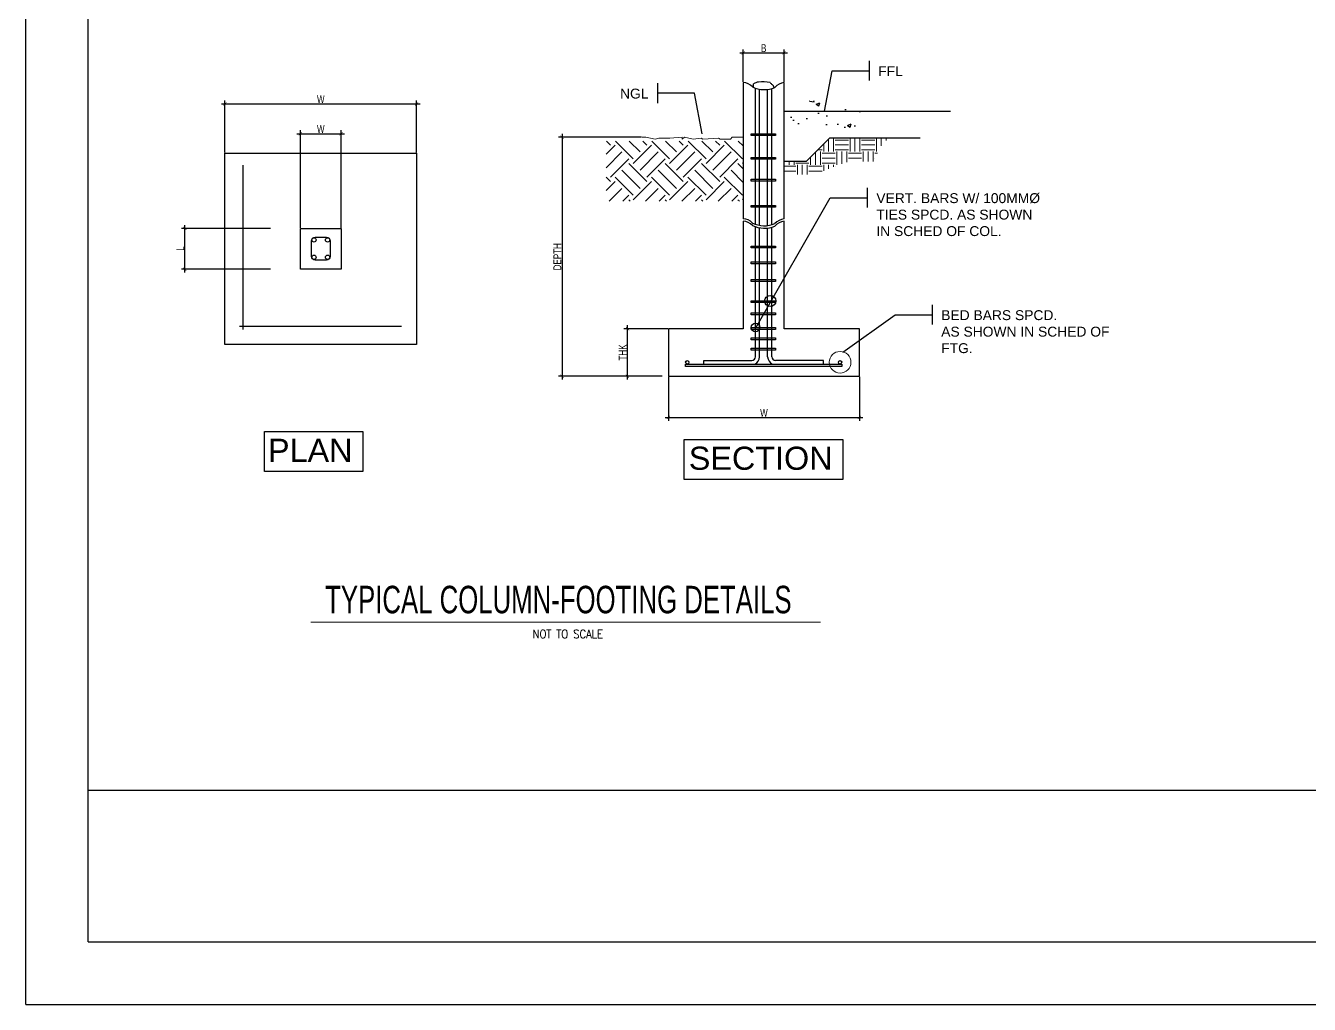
# Model space of a CAD drawing. Header units: millimetres. Extents: x -248340 to 456025, y 261499 to 1049645.
# Drawn here: x 19392 to 60370, y 292260 to 323527 of the extents above; entities that cross this region are included whole.
import ezdxf

# ---------------------------------------------------------------- set-up
doc = ezdxf.new("R2010")
doc.units = ezdxf.units.MM
doc.header["$LTSCALE"] = 8
doc.header["$MEASUREMENT"] = 0
doc.header["$PDMODE"] = 3
doc.header["$PDSIZE"] = 0.3125
doc.layers.get('0').update_dxf_attribs({"linetype": 'CONTINUOUS'})
doc.layers.get('DEFPOINTS').update_dxf_attribs({"color": 8, "linetype": 'CONTINUOUS'})
for name, color, linetype, lineweight in [('10. Rebar', 10, 'CONTINUOUS', 25), ('12. Dimension', 251, 'CONTINUOUS', 5), ('13. Text', 2, 'CONTINUOUS', 5), ('9. Ground', 26, 'CONTINUOUS', 5), ('DIM', 2, 'CONTINUOUS', 25), ('S_wall', 251, 'CONTINUOUS', 0)]:
    doc.layers.add(name, color=color, linetype=linetype, lineweight=lineweight)
doc.layers.add('MARK', color=7, linetype='CONTINUOUS')
doc.layers.add('TEXT', color=2, linetype='CONTINUOUS')
doc.layers.add('mv', color=30, linetype='CONTINUOUS', plot=False)
doc.styles.add('ARIAL', font='arial.ttf')
doc.styles.add('EN-SCL-DIM', font='swisscl.ttf')
doc.styles.add('ROMANS', font='ROMANS', dxfattribs={"width": 0.8, "bigfont": 'BIGFONT'})
doc.styles.get("Standard").update_dxf_attribs({"font": 'txt.shx', "width": 0.7, "bigfont": 'extfont.shx'})
doc.dimstyles.new('JEMAR 1-0030', dxfattribs={"dimtxt": 0.06, "dimasz": 0.045, "dimexe": 0.045, "dimexo": 0.03, "dimgap": 0.03, "dimtad": 1, "dimzin": 1, "dimdsep": 46, "dimtxsty": 'ARIAL', "dimblk": 'DOTBLANK', "dimcen": 0.15, "dimclrd": 7, "dimclre": 7, "dimadec": 0, "dimazin": 0, "dimtfac": 1, "dimtmove": 0, "dimatfit": 3, "dimldrblk": 'OPEN90', "dimfxl": 1, "dimarcsym": 0})
doc.dimstyles.new('SC50', dxfattribs={"dimscale": 0.5, "dimtxt": 250, "dimasz": 200, "dimexe": 220, "dimexo": 50, "dimgap": 50, "dimtad": 1, "dimdec": 0, "dimrnd": 1, "dimzin": 0, "dimdsep": 46, "dimlunit": 6, "dimtxsty": 'EN-SCL-DIM', "dimblk": 'ARCHTICK', "dimcen": 100, "dimdle": 220, "dimclrd": 1, "dimclre": 1, "dimclrt": 3, "dimadec": 0, "dimazin": 0, "dimtfac": 1, "dimtdec": 0, "dimtofl": 0, "dimtmove": 0, "dimatfit": 3, "dimldrblk": 'OPEN90', "dimfxl": 1, "dimtolj": 1, "dimtzin": 0, "dimarcsym": 1})

# ---------------------------------------------------------------- blocks, each defined once
blk = doc.blocks.new('_ArchTick')
at = {"color": 0, "linetype": 'ByBlock', "const_width": 0.15}
blk.add_lwpolyline([(-0.5, -0.5), (0.5, 0.5)], dxfattribs=at)
blk = doc.blocks.new('*D780')
at = {"layer": 'DEFPOINTS', "color": 0, "lineweight": 30, "ltscale": 1.25, "transparency": 16777216}
for p in [(29462, 320075), (28162, 317047), (29462, 317047)]:
    blk.add_point(p, dxfattribs=at)
at = {"layer": 'DIM', "color": 1, "lineweight": -2, "ltscale": 1.25, "transparency": 16777216}
for p, q in [((28052, 320075), (29572, 320075)), ((28162, 317072), (28162, 320185)), ((29462, 317072), (29462, 320185))]:
    blk.add_line(p, q, dxfattribs=at)
at = {"layer": 'DIM', "color": 1, "lineweight": -2, "ltscale": 1.25, "transparency": 16777216, "xscale": 100, "yscale": 100, "zscale": 100, "rotation": 180}
blk.add_blockref('_ArchTick', (28162, 320075), dxfattribs=at)
at = {"layer": 'DIM', "color": 1, "lineweight": -2, "ltscale": 1.25, "transparency": 16777216, "xscale": 100, "yscale": 100, "zscale": 100}
blk.add_blockref('_ArchTick', (29462, 320075), dxfattribs=at)
at = {"layer": 'DIM', "color": 3, "ltscale": 1.25, "transparency": 16777216, "insert": (28812, 320225), "char_height": 125, "attachment_point": 5, "style": 'EN-SCL-DIM'}
blk.add_mtext('\\A1;{\\H2x;W}', dxfattribs=at)
blk = doc.blocks.new('_Open90')
at = {"color": 0, "linetype": 'ByBlock', "lineweight": -2}
for p, q in [((0, 0), (-1, 0)), ((-0.5, 0.5), (0, 0)), ((0, 0), (-0.5, -0.5))]:
    blk.add_line(p, q, dxfattribs=at)
blk = doc.blocks.new('*D778')
at = {"layer": 'DEFPOINTS', "color": 0, "lineweight": 30, "ltscale": 1.25, "transparency": 16777216}
for p in [(31870, 321027), (25754, 319454), (31870, 319454)]:
    blk.add_point(p, dxfattribs=at)
at = {"layer": 'DIM', "color": 1, "lineweight": -2, "ltscale": 1.25, "transparency": 16777216}
for p, q in [((25644, 321027), (31980, 321027)), ((25754, 319479), (25754, 321137)), ((31870, 319479), (31870, 321137))]:
    blk.add_line(p, q, dxfattribs=at)
at = {"layer": 'DIM', "color": 1, "lineweight": -2, "ltscale": 1.25, "transparency": 16777216, "xscale": 100, "yscale": 100, "zscale": 100, "rotation": 180}
blk.add_blockref('_ArchTick', (25754, 321027), dxfattribs=at)
at = {"layer": 'DIM', "color": 1, "lineweight": -2, "ltscale": 1.25, "transparency": 16777216, "xscale": 100, "yscale": 100, "zscale": 100}
blk.add_blockref('_ArchTick', (31870, 321027), dxfattribs=at)
at = {"layer": 'DIM', "color": 3, "ltscale": 1.25, "transparency": 16777216, "insert": (28812, 321177), "char_height": 125, "attachment_point": 5, "style": 'EN-SCL-DIM'}
blk.add_mtext('\\A1;{\\H2x;W}', dxfattribs=at)
blk = doc.blocks.new('*D779')
at = {"layer": 'DEFPOINTS', "color": 0, "lineweight": 30, "ltscale": 1.25, "transparency": 16777216}
for p in [(24473, 317047), (27236, 317047), (27236, 315746)]:
    blk.add_point(p, dxfattribs=at)
at = {"layer": 'DIM', "color": 1, "lineweight": -2, "ltscale": 1.25, "transparency": 16777216}
for p, q in [((27211, 317047), (24363, 317047)), ((24473, 315636), (24473, 317157)), ((27211, 315746), (24363, 315746))]:
    blk.add_line(p, q, dxfattribs=at)
at = {"layer": 'DIM', "color": 1, "lineweight": -2, "ltscale": 1.25, "transparency": 16777216, "xscale": 100, "yscale": 100, "zscale": 100}
for p, rotation in [((24473, 317047), 90), ((24473, 315746), 270)]:
    blk.add_blockref('_ArchTick', p, dxfattribs=dict(at, rotation=rotation))
at = {"layer": 'DIM', "color": 3, "ltscale": 1.25, "transparency": 16777216, "insert": (24323, 316406), "char_height": 125, "attachment_point": 5, "rotation": 90, "style": 'EN-SCL-DIM'}
blk.add_mtext('\\A1;{\\H2x;L}', dxfattribs=at)
blk = doc.blocks.new('*X777')
at = {"color": 0}
for p, q in [((15380, 54027), (15319, 54088)), ((15711, 53829), (15451, 54088)), ((15810, 53928), (15650, 54088)), ((15910, 54027), (15849, 54088)), ((16241, 53829), (15982, 54088)), ((16341, 53928), (16181, 54088)), ((16440, 54027), (16379, 54088)), ((16772, 53829), (16512, 54088)), ((16871, 53928), (16711, 54088)), ((16971, 54027), (16910, 54088)), ((17302, 53829), (17042, 54088)), ((17314, 54016), (17241, 54088)), ((15314, 53895), (15446, 54027)), ((15314, 53696), (15545, 53928)), ((15711, 53762), (15976, 54027)), ((15810, 53663), (16076, 53928)), ((16241, 53762), (16507, 54027)), ((16341, 53663), (16606, 53928)), ((16772, 53762), (17037, 54027)), ((16871, 53663), (17136, 53928)), ((15380, 53563), (15645, 53829)), ((15910, 53497), (15645, 53762)), ((15910, 53563), (16175, 53829)), ((16440, 53497), (16175, 53762)), ((16440, 53563), (16705, 53829)), ((16971, 53497), (16705, 53762)), ((16971, 53563), (17236, 53829)), ((17314, 53684), (17236, 53762)), ((17302, 53762), (17314, 53774)), ((15380, 53497), (15314, 53563)), ((15314, 53365), (15446, 53497)), ((15711, 53298), (15446, 53563)), ((15810, 53398), (15545, 53663)), ((15711, 53232), (15976, 53497)), ((16241, 53298), (15976, 53563)), ((16341, 53398), (16076, 53663)), ((16241, 53232), (16507, 53497)), ((16772, 53298), (16507, 53563)), ((16871, 53398), (16606, 53663)), ((16772, 53232), (17037, 53497)), ((17302, 53298), (17037, 53563)), ((17314, 53485), (17136, 53663)), ((15359, 53211), (15545, 53398)), ((15889, 53211), (16076, 53398)), ((16419, 53211), (16606, 53398)), ((16950, 53211), (17136, 53398)), ((15557, 53211), (15645, 53298)), ((15666, 53211), (15645, 53232)), ((16088, 53211), (16175, 53298)), ((16196, 53211), (16175, 53232)), ((16618, 53211), (16705, 53298)), ((16726, 53211), (16705, 53232)), ((17148, 53211), (17236, 53298)), ((17257, 53211), (17236, 53232)), ((17302, 53232), (17314, 53244))]:
    blk.add_line(p, q, dxfattribs=at)
blk = doc.blocks.new('_DOTBLANK')
at = {"color": 0, "linetype": 'ByBlock', "lineweight": -2}
blk.add_line((-0.5, 0), (-1, 0), dxfattribs=at)
blk.add_circle((0, 0), 0.5, dxfattribs=at)
blk = doc.blocks.new('*D781')
at = {"layer": 'DEFPOINTS', "color": 0, "lineweight": 30, "ltscale": 1.25, "transparency": 16777216}
for p in [(43601, 322658), (42300, 321706), (43601, 321706)]:
    blk.add_point(p, dxfattribs=at)
at = {"layer": 'DIM', "color": 1, "lineweight": -2, "ltscale": 1.25, "transparency": 16777216}
for p, q in [((42190, 322658), (43711, 322658)), ((42300, 321731), (42300, 322768)), ((43601, 321731), (43601, 322768))]:
    blk.add_line(p, q, dxfattribs=at)
at = {"layer": 'DIM', "color": 1, "lineweight": -2, "ltscale": 1.25, "transparency": 16777216, "xscale": 100, "yscale": 100, "zscale": 100, "rotation": 180}
blk.add_blockref('_ArchTick', (42300, 322658), dxfattribs=at)
at = {"layer": 'DIM', "color": 1, "lineweight": -2, "ltscale": 1.25, "transparency": 16777216, "xscale": 100, "yscale": 100, "zscale": 100}
blk.add_blockref('_ArchTick', (43601, 322658), dxfattribs=at)
at = {"layer": 'DIM', "color": 3, "ltscale": 1.25, "transparency": 16777216, "insert": (42951, 322808), "char_height": 125, "attachment_point": 5, "style": 'EN-SCL-DIM'}
blk.add_mtext('\\A1;{\\H2x;B}', dxfattribs=at)
blk = doc.blocks.new('*D782')
at = {"layer": 'DEFPOINTS', "color": 0, "lineweight": 30, "ltscale": 1.25, "transparency": 16777216}
for p in [(39076, 319959), (36514, 312328), (39076, 312328)]:
    blk.add_point(p, dxfattribs=at)
at = {"layer": 'DIM', "color": 1, "lineweight": -2, "ltscale": 1.25, "transparency": 16777216}
for p, q in [((36514, 320069), (36514, 312218)), ((39051, 319959), (36404, 319959)), ((39051, 312328), (36404, 312328))]:
    blk.add_line(p, q, dxfattribs=at)
at = {"layer": 'DIM', "color": 1, "lineweight": -2, "ltscale": 1.25, "transparency": 16777216, "xscale": 100, "yscale": 100, "zscale": 100}
for p, rotation in [((36514, 319959), 90), ((36514, 312328), 270)]:
    blk.add_blockref('_ArchTick', p, dxfattribs=dict(at, rotation=rotation))
at = {"layer": 'DIM', "color": 3, "ltscale": 1.25, "transparency": 16777216, "insert": (36364, 316144), "char_height": 125, "attachment_point": 5, "rotation": 90, "style": 'EN-SCL-DIM'}
blk.add_mtext('\\A1;{\\H2x;DEPTH}', dxfattribs=at)
blk = doc.blocks.new('*D783')
at = {"layer": 'DEFPOINTS', "color": 0, "lineweight": 30, "ltscale": 1.25, "transparency": 16777216}
for p in [(38602, 313843), (39912, 313843), (39737, 312328)]:
    blk.add_point(p, dxfattribs=at)
at = {"layer": 'DIM', "color": 1, "lineweight": -2, "ltscale": 1.25, "transparency": 16777216}
for p, q in [((38602, 312218), (38602, 313953)), ((39887, 313843), (38492, 313843)), ((39712, 312328), (38492, 312328))]:
    blk.add_line(p, q, dxfattribs=at)
at = {"layer": 'DIM', "color": 1, "lineweight": -2, "ltscale": 1.25, "transparency": 16777216, "xscale": 100, "yscale": 100, "zscale": 100}
for p, rotation in [((38602, 313843), 90), ((38602, 312328), 270)]:
    blk.add_blockref('_ArchTick', p, dxfattribs=dict(at, rotation=rotation))
at = {"layer": 'DIM', "color": 3, "ltscale": 1.25, "transparency": 16777216, "insert": (38452, 313086), "char_height": 125, "attachment_point": 5, "rotation": 90, "style": 'EN-SCL-DIM'}
blk.add_mtext('\\A1;{\\H2x;THK}', dxfattribs=at)
blk = doc.blocks.new('*D784')
at = {"layer": 'DEFPOINTS', "color": 0, "lineweight": 30, "ltscale": 1.25, "transparency": 16777216}
for p in [(39912, 312328), (46009, 312328), (46009, 311008)]:
    blk.add_point(p, dxfattribs=at)
at = {"layer": 'DIM', "color": 1, "lineweight": -2, "ltscale": 1.25, "transparency": 16777216}
for p, q in [((39912, 312303), (39912, 310898)), ((46009, 312303), (46009, 310898)), ((39802, 311008), (46119, 311008))]:
    blk.add_line(p, q, dxfattribs=at)
at = {"layer": 'DIM', "color": 1, "lineweight": -2, "ltscale": 1.25, "transparency": 16777216, "xscale": 100, "yscale": 100, "zscale": 100, "rotation": 180}
blk.add_blockref('_ArchTick', (39912, 311008), dxfattribs=at)
at = {"layer": 'DIM', "color": 1, "lineweight": -2, "ltscale": 1.25, "transparency": 16777216, "xscale": 100, "yscale": 100, "zscale": 100}
blk.add_blockref('_ArchTick', (46009, 311008), dxfattribs=at)
at = {"layer": 'DIM', "color": 3, "ltscale": 1.25, "transparency": 16777216, "insert": (42960, 311158), "char_height": 125, "attachment_point": 5, "style": 'EN-SCL-DIM'}
blk.add_mtext('\\A1;{\\H2x;W}', dxfattribs=at)

msp = doc.modelspace()

# ---------------------------------------------------------------- hatches: boundary and pattern name
at = {"ltscale": 1.25}
h = msp.add_hatch(dxfattribs=at)
h.set_pattern_fill('AR-CONC', color=5, scale=168.112998)
h.set_pattern_definition([(50, (-275901.9, 605618.95), (1205.8076, -105.4945), [126.0847, -1386.9322]), (355, (-275901.9, 605619), (-233.259, 1264.5327), [100.8678, -1109.5458]), (100.45144, (-275801.4, 605610.2), (972.5486, 1159.0382), [107.1555, -1178.711]), (46.1842, (-275901.9, 605955.2), (1794.1714, -278.2594), [189.127, -2080.398]), (96.63564, (-275752.4, 605932), (1571.288, 1637.62), [160.7334, -1768.0675]), (351.18416, (-275901.9, 605955.2), (1571.288, 1637.62), [151.302, -1664.319]), (21, (-275733.8, 605871.1), (1003.4783, -676.8547), [126.0847, -1386.9322]), (326, (-275733.8, 605871.1), (409.0447, 1219.0715), [100.8678, -1109.5458]), (71.45144, (-275650.2, 605814.7), (1412.523, 542.2168), [107.1555, -1178.711]), (37.5, (-275901.9, 605618.95), (20.4423, 559.63784), [0, -1096.0967, 0, -1126.3571, 0, -1113.7486]), (7.5, (-275901.9, 605618.95), (442.2541, 663.05735), [0, -642.1917, 0, -1070.8798, 0, -424.4853]), (327.5, (-276276.8, 605618.95), (897.4249, -37.91767), [0, -420.2825, 0, -1311.2814, 0, -1739.9695]), (317.5, (-276444.9, 605618.95), (980.4118, 168.2895), [0, -546.3672, 0, -870.8253, 0, -1235.6305])])
h.paths.add_polyline_path([(46144.576, 321127.928), (43698.179, 321127.928), (43698.179, 320254.214), (46397.116, 320254.214), (45698.05, 320428.957), (46144.576, 320681.402)])
at = {"layer": '9. Ground'}
h = msp.add_hatch(dxfattribs=at)
h.set_pattern_fill('EARTH', color=256, scale=1681.129982)
h.set_pattern_definition([(0, (-314947.2, 591480.16), (420.2825, 420.2825), [420.2825, -420.2825]), (0, (-314947.2, 591637.76), (420.2825, 420.2825), [420.2825, -420.2825]), (0, (-314947.2, 591795.37), (420.2825, 420.2825), [420.2825, -420.2825]), (90, (-314894.7, 591847.9), (-420.2825, 420.2825), [420.2825, -420.2825]), (90, (-314737.08, 591847.9), (-420.2825, 420.2825), [420.2825, -420.2825]), (90, (-314579.47, 591847.9), (-420.2825, 420.2825), [420.2825, -420.2825])])
h.paths.add_polyline_path([(46700.3, 319683.642), (46941.683, 319939.487), (45066.996, 319939.487), (44319.517, 319201.665), (43601.022, 319201.665), (43601.022, 318772.668), (44534.503, 318767.675), (45264.112, 319042.218), (45650.504, 319187.612), (46283.56, 319187.612), (46443.476, 319187.612), (46603.385, 319496.461)])

# ---------------------------------------------------------------- linework, layer by layer
at = {"color": 3, "ltscale": 1.25}
for p, q in [((42300.237, 321706.31), (42300.237, 317357.198)), ((43601.022, 317357.198), (43601.022, 321706.31)), ((42630.268, 321551.022), (42630.268, 321667.517)), ((42300.237, 317279.496), (42300.237, 313842.89)), ((43601.022, 313842.89), (43601.022, 317279.496)), ((42300.237, 313842.89), (39912.088, 313842.89)), ((39912.088, 313842.89), (39912.088, 312328.453)), ((46008.626, 313842.89), (43601.022, 313842.89)), ((46008.626, 312328.453), (46008.626, 313842.89)), ((39912.088, 312328.453), (46008.626, 312328.453))]:
    msp.add_line(p, q, dxfattribs=at)
at = {"color": 1, "ltscale": 1.25}
for p, q in [((42688.516, 317181.268), (42688.516, 321516.816)), ((42823.006, 317146.739), (42823.006, 321489.484)), ((43078.253, 317140.372), (43078.253, 321489.484)), ((43212.744, 317167.704), (43212.744, 321516.816)), ((43601.022, 320793.804), (48914.554, 320793.804)), ((44319.517, 319201.665), (45066.996, 319939.487)), ((45066.996, 319939.487), (47950.192, 319939.487)), ((26336.524, 313823.435), (26336.524, 319065.229)), ((43601.138, 319201.665), (44319.517, 319201.665)), ((42688.516, 312950.906), (42688.516, 317103.565)), ((42823.006, 312950.906), (42823.006, 317069.037)), ((43078.253, 312950.906), (43078.253, 317062.669)), ((43212.744, 312950.906), (43212.744, 317090.002)), ((31384.607, 313920.592), (26220.029, 313920.592)), ((41043.359, 312716.848), (41043.359, 312833.227)), ((41043.359, 312833.227), (42570.836, 312833.227)), ((44857.9, 312833.227), (43330.423, 312833.227)), ((44857.9, 312716.848), (44857.9, 312833.227))]:
    msp.add_line(p, q, dxfattribs=at)
at = {"color": 5, "ltscale": 1.25}
for points in [[(42552.566, 320075.378), (43329.239, 320075.378), (43329.239, 320017.131), (42552.566, 320017.131)], [(42552.566, 319318.16), (43329.239, 319318.16), (43329.239, 319259.912), (42552.566, 319259.912)], [(42552.566, 318619.189), (43329.239, 318619.189), (43329.239, 318560.942), (42552.566, 318560.942)], [(42552.566, 317784.269), (43329.239, 317784.269), (43329.239, 317726.021), (42552.566, 317726.021)], [(42552.566, 316483.484), (43329.239, 316483.484), (43329.239, 316425.237), (42552.566, 316425.237)], [(42552.566, 315978.595), (43329.239, 315978.595), (43329.239, 315920.347), (42552.566, 315920.347)], [(42552.566, 315415.574), (43329.239, 315415.574), (43329.239, 315357.326), (42552.566, 315357.326)], [(42552.566, 314736.058), (43329.239, 314736.058), (43329.239, 314677.81), (42552.566, 314677.81)], [(42552.566, 314347.663), (43329.239, 314347.663), (43329.239, 314289.416), (42552.566, 314289.416)], [(42552.566, 313881.683), (43329.239, 313881.683), (43329.239, 313823.435), (42552.566, 313823.435)], [(42552.566, 313551.652), (43329.239, 313551.652), (43329.239, 313493.404), (42552.566, 313493.404)], [(42552.566, 313221.621), (43329.239, 313221.621), (43329.239, 313163.374), (42552.566, 313163.374)]]:
    msp.add_lwpolyline(points, close=True, dxfattribs=at)
at = {"color": 2, "ltscale": 1.25}
msp.add_lwpolyline([(25754.049, 319454.11), (31870.042, 319454.11), (31870.042, 313338.116), (25754.049, 313338.116)], close=True, dxfattribs=at)
at = {"color": 1, "ltscale": 1.25}
for points in [[(28161.536, 317046.505), (29462.437, 317046.505), (29462.437, 315745.604), (28161.536, 315745.604)], [(40455.654, 312716.848), (45445.605, 312716.848), (45445.605, 312639.146), (40455.654, 312639.146)], [(27013.495, 310556.687), (30152.726, 310556.687), (30152.726, 309277.776), (27013.495, 309277.776)], [(40409.731, 310303.546), (45477.112, 310303.546), (45477.112, 309024.634), (40409.731, 309024.634)]]:
    msp.add_lwpolyline(points, close=True, dxfattribs=at)
msp.add_lwpolyline([(28634.864, 316768.686), (28992.812, 316768.686, -0.414213562), (29110.491, 316651.007), (29110.491, 316157.09, -0.414213562), (28992.812, 316039.41), (28634.864, 316039.41, -0.414213562), (28517.185, 316157.09), (28517.185, 316651.007, -0.414213562)], format="xyb", close=True, dxfattribs=at)
for centre, radius in [((28596.063, 316681.436), 68.98), ((29031.613, 316681.436), 68.98), ((28596.063, 316126.66), 68.98), ((29031.613, 316126.66), 68.98), ((43159.389, 314731.165), 178.033), ((42688.516, 313881.799), 138.953)]:
    msp.add_circle(centre, radius, dxfattribs=at)
at = {"color": 5, "ltscale": 1.25}
for centre in [(40511.105, 312772.183), (45390.154, 312772.183)]:
    msp.add_circle(centre, 55.335, dxfattribs=at)
at = {"color": 3, "ltscale": 1.25}
for centre, radius, start, end in [((42294.674, 321314.484), 391.865, 40.7770968, 89.1866065), ((42839.782, 321345.075), 384.533, 98.1067958, 123.0147152), ((42921.506, 320795.896), 939.754, 75.6451304, 98.3179), ((43334.775, 321847.796), 229.17, 218.1254458, 240.639599), ((43658.399, 321248.198), 461.691, 97.1389173, 139.0215224), ((42972.167, 322356.027), 873.013, 244.1425593, 292.7551033), ((43085.012, 321498.35), 203.206, 11.9791941, 47.4554585), ((42294.674, 316965.372), 391.865, 40.7770968, 89.1866065), ((42294.674, 316887.67), 391.865, 40.7770968, 89.1866065), ((42972.167, 318006.915), 873.013, 244.1425593, 292.7551033), ((43658.399, 316899.086), 461.691, 97.1389173, 139.0215224), ((43658.399, 316821.384), 461.691, 97.1389173, 139.0215224), ((42972.167, 317929.212), 873.013, 244.1425593, 292.7551033)]:
    msp.add_arc(centre, radius, start, end, dxfattribs=at)
at = {"color": 1, "ltscale": 1.25}
for centre, radius, start, end in [((42570.836, 312950.906), 117.679, 270, 0), ((42570.836, 312950.906), 252.169, 291.8477277, 0), ((43330.423, 312950.906), 252.169, 180, 248.1522723), ((43330.423, 312950.906), 117.679, 180, 270)]:
    msp.add_arc(centre, radius, start, end, dxfattribs=at)
at = {"layer": '10. Rebar'}
for p, q in [((46317.404, 322401.351), (46317.404, 321769.218)), ((39564.4, 321686.015), (39564.4, 321053.882)), ((46256.933, 318345.752), (46256.933, 317713.619)), ((48327.517, 314607.191), (48327.517, 313975.057))]:
    msp.add_line(p, q, dxfattribs=at)
at = {"layer": '12. Dimension'}
msp.add_circle((45390.154, 312772.183), 345.994, dxfattribs=at)
at = {"layer": '9. Ground'}
msp.add_lwpolyline([(39075.677, 319958.883), (39186.115, 319958.883), (39489.821, 319903.613), (39600.259, 319931.248), (39738.307, 319931.248), (39959.184, 319931.248), (40345.718, 319958.883), (40345.718, 319903.613), (40428.547, 319958.883), (40704.643, 319903.613), (40953.13, 319931.248), (41008.349, 319903.613), (41505.322, 319931.248), (41560.541, 319903.613), (41891.856, 319903.613), (41947.075, 319958.883), (42167.952, 319958.883), (42300.237, 319958.883)], dxfattribs=at)
at = {"layer": 'mv', "color": 6}
for p, q in [((19391.713, 292259.811), (19391.713, 351659.811)), ((21391.713, 294259.811), (21391.713, 349659.811)), ((100991.713, 299089.285), (21391.713, 299089.285)), ((21391.713, 294259.811), (100991.713, 294259.811)), ((19391.713, 292259.811), (103491.713, 292259.811))]:
    msp.add_line(p, q, dxfattribs=at)
at = {"layer": 'S_wall', "ltscale": 1.25}
msp.add_line((28499.185, 304471.342), (44764.262, 304471.342), dxfattribs=at)

# ---------------------------------------------------------------- block references
at = {"layer": '9. Ground', "xscale": 2.191211679192947, "yscale": 2.191211679192947, "zscale": 2.191211679192947}
msp.add_blockref('*X777', (4362.082, 201322.664), dxfattribs=at)

# ---------------------------------------------------------------- texts
at = {"layer": '13. Text', "style": 'ARIAL'}
for s, insert, char_height, width, attachment_point in [('FFL', (46608.377, 322229.799), 316.0665, 8089.31672, 1), ('NGL', (39273.428, 321514.463), 316.0665, 8089.31672, 3), ('VERT. BARS W/ 100MM%%C\\PTIES SPCD. AS SHOWN\\PIN SCHED OF COL.', (46547.906, 318174.2), 316.06653, 8089.31672, 1), ('BED BARS SPCD.\\PAS SHOWN IN SCHED OF\\PFTG.', (48618.49, 314435.639), 316.06653, 8089.31672, 1), ('PLAN', (29824.977, 310329.364), 738.9612, 18912.76316, 3), ('SECTION', (45149.363, 310076.223), 738.9612, 18912.76316, 3)]:
    msp.add_mtext(s, dxfattribs=dict(at, insert=insert, char_height=char_height, width=width, attachment_point=attachment_point))
at = {"layer": 'MARK', "style": 'ROMANS', "width": 0.85}
msp.add_text('NOT TO SCALE', height=274.43234, dxfattribs=at).set_placement((35572.764, 303954.615))
at = {"layer": 'TEXT', "insert": (28951.962, 305631.054), "char_height": 878.18348, "width": 16383.73969, "attachment_point": 1}
msp.add_mtext('{\\fFranklin Gothic Heavy|b0|i0|c0|p34;TYPICAL COLUMN-FOOTING DETAILS}', dxfattribs=at)

# ---------------------------------------------------------------- dimensions: what is measured, and where the dimension line sits
at = {"layer": 'DIM', "color": 0, "ltscale": 1.25}
for base, p1, p2, text, picture, middle in [((43601.022, 322657.725), (42300.237, 321706.31), (43601.022, 321706.31), '{\\H2x;B}', '*D781', (42950.63, 322807.725)), ((29462.437, 320075.378), (28161.536, 317046.505), (29462.437, 317046.505), '{\\H2x;W}', '*D780', (28811.987, 320225.378)), ((46008.626, 311008.214), (39912.088, 312328.453), (46008.626, 312328.453), '{\\H2x;W}', '*D784', (42960.357, 311158.214))]:
    dim = msp.add_linear_dim(base=base, p1=p1, p2=p2, text=text, dimstyle='SC50', dxfattribs=at)
    dim.commit()
    dim.dimension.update_dxf_attribs({"geometry": picture, "text_midpoint": middle})
dim = msp.add_linear_dim(base=(31870.042, 321026.794), p1=(25754.049, 319454.11), p2=(31870.042, 319454.11), text='{\\H2x;W}', dimstyle='SC50', dxfattribs=at)
dim.commit()
dim.dimension.update_dxf_attribs({"geometry": '*D778', "text_midpoint": (28812.045, 321026.794), "dimtype": 160})
for base, p1, p2, text, picture, middle in [((36514.275, 312328.453), (39075.677, 319958.883), (39075.677, 312328.453), '{\\H2x;DEPTH}', '*D782', (36364.275, 316143.668)), ((38602.406, 313842.89), (39737.345, 312328.453), (39912.088, 313842.89), '{\\H2x;THK}', '*D783', (38452.406, 313085.672))]:
    dim = msp.add_linear_dim(base=base, p1=p1, p2=p2, angle=90, text=text, dimstyle='SC50', dxfattribs=at)
    dim.commit()
    dim.dimension.update_dxf_attribs({"geometry": picture, "text_midpoint": middle})
dim = msp.add_linear_dim(base=(24472.602, 317046.505), p1=(27236.342, 315745.604), p2=(27236.342, 317046.505), angle=90, text='{\\H2x;L}', dimstyle='SC50', dxfattribs=at)
dim.commit()
dim.dimension.update_dxf_attribs({"geometry": '*D779', "text_midpoint": (24472.602, 316405.84), "dimtype": 160})

# ---------------------------------------------------------------- leaders
at = {"layer": '12. Dimension'}
for points in [[(44893.814, 320790.714), (45134.014, 322085.284), (46317.404, 322085.284)], [(40987.99, 320075.378), (40747.791, 321369.949), (39564.4, 321369.949)], [(42699.466, 313873.295), (45073.543, 318029.685), (46256.933, 318029.685)], [(45482.356, 313096.27), (47144.127, 314291.124), (48327.517, 314291.124)]]:
    msp.add_leader(points, dimstyle='JEMAR 1-0030', override={"dimclrd": 256, "dimclre": 256}, dxfattribs=at)

doc.saveas('drawing.dxf')
